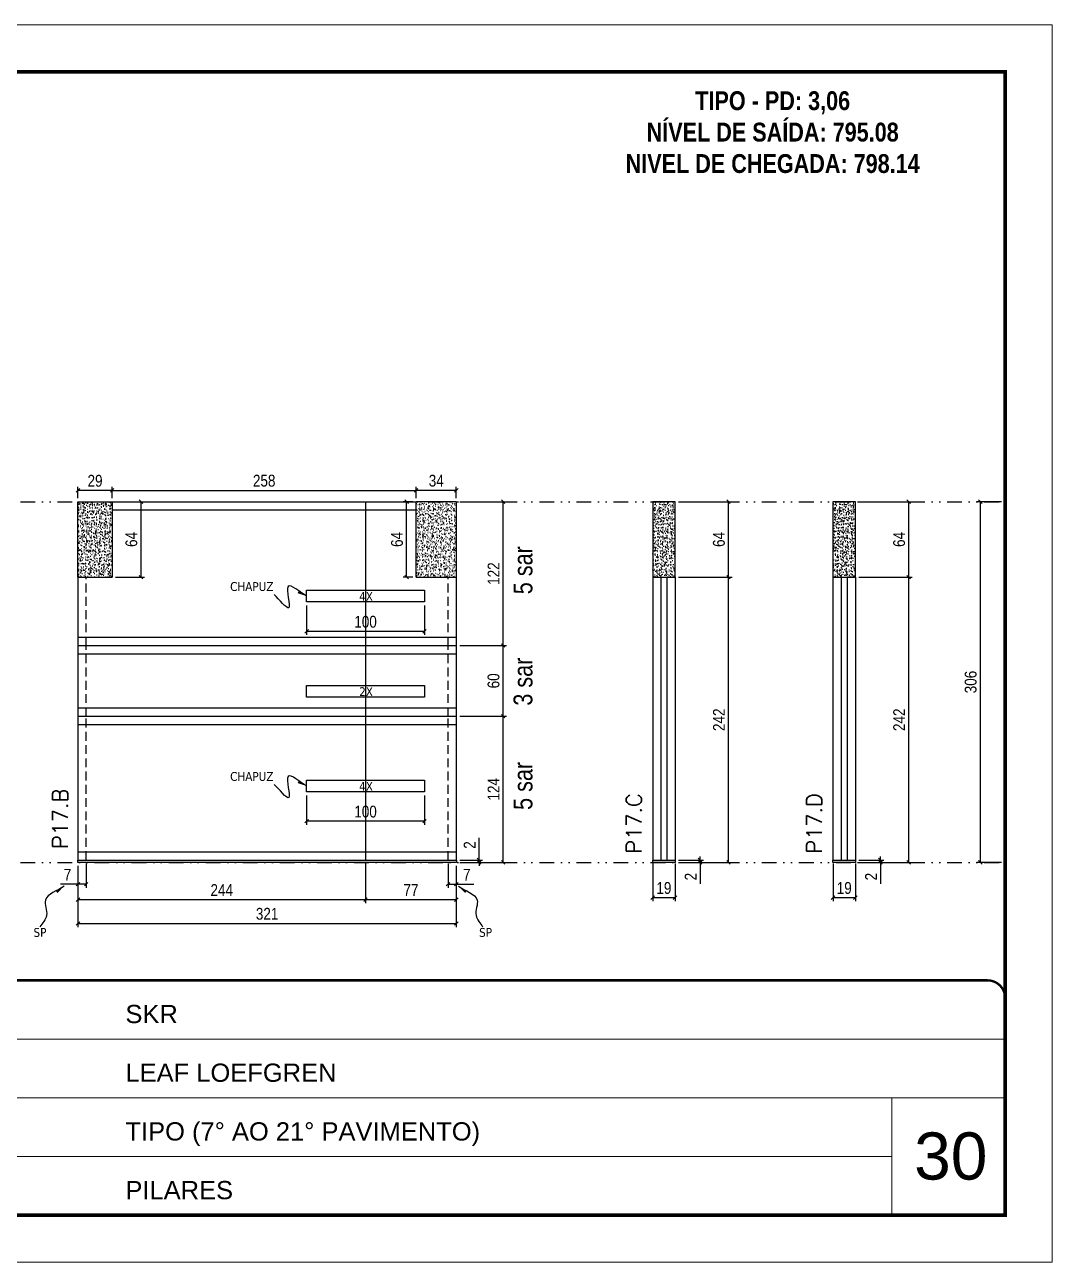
# Model space of a CAD drawing. Extents: x 14400 to 27878, y -21631 to 6985.
# Drawn here: x 16625 to 17497, y -2105 to -1055 of the extents above; entities that cross this region are included whole.
import ezdxf

# ---------------------------------------------------------------- set-up
doc = ezdxf.new("R2010")
doc.units = 0
for name, pattern in [('CONTINUO', [0]), ('DASHED', [0.75, 0.5, -0.25]), ('DIVIDE2', [0.625, 0.25, -0.125, 0, -0.125, 0, -0.125]), ('HIDDEN', [0.375, 0.25, -0.125])]:
    doc.linetypes.add(name, pattern=pattern)
for name, color, linetype, lineweight in [('CARIMBO', 255, 'Continuous', 9), ('Folhas', 255, 'Continuous', 9), ('SARRAFO DE PRESSAO', 251, 'DASHED', 9), ('Texto Seção', 7, 'Continuous', 15)]:
    doc.layers.add(name, color=color, linetype=linetype, lineweight=lineweight)
for name, color, linetype in [('COTA', 241, 'Continuous'), ('NOMENCLATURA', 7, 'Continuous'), ('Nível', 160, 'Continuous'), ('Painéis', 200, 'Continuous'), ('SARR_2.2x10', 60, 'Continuous'), ('SARR_2.2x7', 40, 'Continuous'), ('Sarrafo de Pressão', 42, 'HIDDEN'), ('texto', 7, 'Continuous')]:
    doc.layers.add(name, color=color, linetype=linetype)
doc.styles.add('ARIAL', font='arial.ttf')
doc.styles.add('ARIAL_NARROW', font='ARIALN.TTF', dxfattribs={"height": 0.2})
doc.styles.add('COTA TECNICA', font='techl___.ttf', dxfattribs={"height": 10})
doc.styles.add('COTA TECNICA-50', font='techl___.ttf', dxfattribs={"height": 10})
doc.styles.add('REGUA-120', font='ROMANS.shx', dxfattribs={"height": 15})
doc.styles.add('ROMANC', font='techb___.ttf', dxfattribs={"height": 2.5})
doc.styles.get("Standard").update_dxf_attribs({"font": 'arial.ttf'})
doc.dimstyles.new('COTA PAINEL-50', dxfattribs={"dimtxt": 10, "dimasz": 3, "dimexe": 3, "dimexo": 3, "dimgap": 3, "dimtad": 1, "dimdec": 1, "dimzin": 12, "dimdsep": 46, "dimtxsty": 'COTA TECNICA-50', "dimblk1": 'OBLIQUE', "dimblk2": 'OBLIQUE', "dimsah": 1, "dimcen": 0.9, "dimclrd": 4, "dimclre": 4, "dimclrt": 240, "dimadec": 1, "dimazin": 3, "dimtfac": 1, "dimtdec": 1, "dimtmove": 0, "dimatfit": 3, "dimfxl": 1, "dimtolj": 1, "dimtzin": 12, "dimarcsym": 0})
doc.dimstyles.new('PAINEL', dxfattribs={"dimtxt": 10, "dimasz": 3, "dimexe": 3, "dimexo": 3, "dimgap": 3, "dimtad": 1, "dimdec": 1, "dimzin": 12, "dimdsep": 46, "dimtxsty": 'COTA TECNICA', "dimblk1": 'OBLIQUE', "dimblk2": 'OBLIQUE', "dimsah": 1, "dimcen": 0.9, "dimclrd": 4, "dimclre": 4, "dimclrt": 240, "dimadec": 1, "dimazin": 3, "dimtfac": 1, "dimtdec": 1, "dimtmove": 0, "dimatfit": 3, "dimfxl": 1, "dimtolj": 1, "dimtzin": 12, "dimarcsym": 0})
doc.dimstyles.get("Standard").update_dxf_attribs({"dimtxt": 0.18, "dimasz": 0.18, "dimexe": 0.18, "dimexo": 0.0625, "dimgap": 0.09, "dimtad": 0, "dimtih": 1, "dimtoh": 1, "dimdec": 4, "dimzin": 0, "dimdsep": 46, "dimtxsty": 'Standard', "dimcen": 0.09, "dimadec": 0, "dimazin": 0, "dimtfac": 1, "dimtdec": 4, "dimtofl": 0, "dimtmove": 0, "dimatfit": 3, "dimfxl": 1, "dimtolj": 1, "dimtzin": 0, "dimarcsym": 0})

# ---------------------------------------------------------------- blocks, each defined once
blk = doc.blocks.new('9999999999')
at = {"color": 30, "linetype": 'CONTINUO'}
for p, q in [((98564.6, 34379.6), (99584, 34379.6)), ((98564.6, 34329.8), (99488, 34329.8)), ((99584, 34329.8), (99488, 34329.8)), ((99488, 34329.8), (99488, 34230.2)), ((98564.6, 34280), (99488, 34280))]:
    blk.add_line(p, q, dxfattribs=at)
at = {"color": 30, "linetype": 'CONTINUO', "const_width": 2}
blk.add_lwpolyline([(99584, 34230.2), (99584, 34414.4, 0.414214), (99569, 34429.4), (98229, 34429.4, 0.414214), (98214, 34414.4), (98214, 34245.2, 0.414214), (98229, 34230.2), (99584, 34230.2)], format="xyb", dxfattribs=at)
at = {"layer": 'Folhas'}
blk.add_lwpolyline([(98139, 34190.2), (99624, 34190.2), (99624, 35240.2), (98139, 35240.2)], close=True, dxfattribs=at)
at = {"layer": 'Folhas', "color": 30, "const_width": 3}
blk.add_lwpolyline([(98214, 34230.2), (99584, 34230.2), (99584, 35200.2), (98214, 35200.2)], close=True, dxfattribs=at)
at = {"color": 7, "linetype": 'Continuous', "ltscale": 5, "style": 'ARIAL'}
for s, height, p in [('SKR', 15.48, (98837.7, 34393.1)), ('LEAF LOEFGREN', 15.483, (98837.7, 34343.3)), ('TIPO (7° AO 21° PAVIMENTO)', 15.483, (98837.7, 34293.5)), ('PILARES', 15.48, (98837.7, 34243.7))]:
    blk.add_text(s, height=height, dxfattribs=at).set_placement(p)
blk = doc.blocks.new('_Oblique')
at = {"color": 0, "linetype": 'ByBlock', "lineweight": -2}
blk.add_line((-0.5, -0.5), (0.5, 0.5), dxfattribs=at)
blk = doc.blocks.new('*D1847')
at = {"layer": 'COTA', "color": 4, "lineweight": -2, "transparency": 16777216}
for p, q in [((16670.4, -1769), (16670.4, -1787.5)), ((16677.4, -1767), (16677.4, -1787.5)), ((16670.4, -1784.5), (16655.7, -1784.5)), ((16677.4, -1784.5), (16670.4, -1784.5))]:
    blk.add_line(p, q, dxfattribs=at)
at = {"layer": 'Defpoints', "color": 0, "transparency": 16777216}
for p in [(16670.4, -1766), (16677.4, -1764), (16670.4, -1784.5)]:
    blk.add_point(p, dxfattribs=at)
at = {"layer": 'COTA', "color": 4, "lineweight": -2, "transparency": 16777216, "xscale": 3, "yscale": 3, "zscale": 3, "rotation": 180}
blk.add_blockref('_Oblique', (16670.4, -1784.5), dxfattribs=at)
at = {"layer": 'COTA', "color": 4, "lineweight": -2, "transparency": 16777216, "xscale": 3, "yscale": 3, "zscale": 3}
blk.add_blockref('_Oblique', (16677.4, -1784.5), dxfattribs=at)
at = {"layer": 'COTA', "color": 240, "transparency": 16777216, "insert": (16661.6, -1776.5), "char_height": 10, "attachment_point": 5, "style": 'COTA TECNICA-50'}
blk.add_mtext('\\A1;7', dxfattribs=at)
blk = doc.blocks.new('*D1848')
at = {"layer": 'COTA', "color": 4, "lineweight": -2, "transparency": 16777216}
for p, q in [((16984.4, -1767), (16984.4, -1787.5)), ((16991.4, -1769), (16991.4, -1787.5)), ((16984.4, -1784.5), (16991.4, -1784.5)), ((16991.4, -1784.5), (17006.2, -1784.5))]:
    blk.add_line(p, q, dxfattribs=at)
at = {"layer": 'Defpoints', "color": 0, "transparency": 16777216}
for p in [(16984.4, -1764), (16991.4, -1766), (16991.4, -1784.5)]:
    blk.add_point(p, dxfattribs=at)
at = {"layer": 'COTA', "color": 4, "lineweight": -2, "transparency": 16777216, "xscale": 3, "yscale": 3, "zscale": 3, "rotation": 180}
blk.add_blockref('_Oblique', (16984.4, -1784.5), dxfattribs=at)
at = {"layer": 'COTA', "color": 4, "lineweight": -2, "transparency": 16777216, "xscale": 3, "yscale": 3, "zscale": 3}
blk.add_blockref('_Oblique', (16991.4, -1784.5), dxfattribs=at)
at = {"layer": 'COTA', "color": 240, "transparency": 16777216, "insert": (17000.3, -1776.5), "char_height": 10, "attachment_point": 5, "style": 'COTA TECNICA-50'}
blk.add_mtext('\\A1;7', dxfattribs=at)
blk = doc.blocks.new('*D1849')
at = {"layer": 'COTA', "color": 4, "lineweight": -2, "transparency": 16777216}
for p, q in [((17010.7, -1764), (17010.7, -1745.2)), ((16994.4, -1764), (17013.7, -1764)), ((16994.4, -1766), (17013.7, -1766)), ((17010.7, -1766), (17010.7, -1764)), ((17010.7, -1766), (17010.7, -1769))]:
    blk.add_line(p, q, dxfattribs=at)
at = {"layer": 'Defpoints', "color": 0, "transparency": 16777216}
for p in [(16991.4, -1764), (16991.4, -1766), (17010.7, -1766)]:
    blk.add_point(p, dxfattribs=at)
at = {"layer": 'COTA', "color": 4, "lineweight": -2, "transparency": 16777216, "xscale": 3, "yscale": 3, "zscale": 3}
for p, rotation in [((17010.7, -1764), 270), ((17010.7, -1766), 90)]:
    blk.add_blockref('_Oblique', p, dxfattribs=dict(at, rotation=rotation))
at = {"layer": 'COTA', "color": 240, "transparency": 16777216, "insert": (17002.7, -1751.3), "char_height": 10, "attachment_point": 5, "rotation": 90, "style": 'COTA TECNICA-50'}
blk.add_mtext('\\A1;2', dxfattribs=at)
blk = doc.blocks.new('*D1850')
at = {"layer": 'COTA', "color": 4, "lineweight": -2, "transparency": 16777216}
for p, q in [((16670.4, -1769), (16670.4, -1800.6)), ((16914.4, -1767), (16914.4, -1800.6)), ((16670.4, -1797.6), (16914.4, -1797.6))]:
    blk.add_line(p, q, dxfattribs=at)
at = {"layer": 'Defpoints', "color": 0, "transparency": 16777216}
for p in [(16670.4, -1766), (16914.4, -1764), (16914.4, -1797.6)]:
    blk.add_point(p, dxfattribs=at)
at = {"layer": 'COTA', "color": 4, "lineweight": -2, "transparency": 16777216, "xscale": 3, "yscale": 3, "zscale": 3, "rotation": 180}
blk.add_blockref('_Oblique', (16670.4, -1797.6), dxfattribs=at)
at = {"layer": 'COTA', "color": 4, "lineweight": -2, "transparency": 16777216, "xscale": 3, "yscale": 3, "zscale": 3}
blk.add_blockref('_Oblique', (16914.4, -1797.6), dxfattribs=at)
at = {"layer": 'COTA', "color": 240, "transparency": 16777216, "insert": (16792.4, -1789.5), "char_height": 10, "attachment_point": 5, "style": 'COTA TECNICA-50'}
blk.add_mtext('\\A1;244', dxfattribs=at)
blk = doc.blocks.new('*D1851')
at = {"layer": 'COTA', "color": 4, "lineweight": -2, "transparency": 16777216}
for p, q in [((16914.4, -1767), (16914.4, -1800.6)), ((16991.4, -1769), (16991.4, -1800.6)), ((16914.4, -1797.6), (16991.4, -1797.6))]:
    blk.add_line(p, q, dxfattribs=at)
at = {"layer": 'Defpoints', "color": 0, "transparency": 16777216}
for p in [(16914.4, -1764), (16991.4, -1766), (16991.4, -1797.6)]:
    blk.add_point(p, dxfattribs=at)
at = {"layer": 'COTA', "color": 4, "lineweight": -2, "transparency": 16777216, "xscale": 3, "yscale": 3, "zscale": 3, "rotation": 180}
blk.add_blockref('_Oblique', (16914.4, -1797.6), dxfattribs=at)
at = {"layer": 'COTA', "color": 4, "lineweight": -2, "transparency": 16777216, "xscale": 3, "yscale": 3, "zscale": 3}
blk.add_blockref('_Oblique', (16991.4, -1797.6), dxfattribs=at)
at = {"layer": 'COTA', "color": 240, "transparency": 16777216, "insert": (16952.9, -1789.5), "char_height": 10, "attachment_point": 5, "style": 'COTA TECNICA-50'}
blk.add_mtext('\\A1;77', dxfattribs=at)
blk = doc.blocks.new('*D1852')
at = {"layer": 'COTA', "color": 4, "linetype": 'ByBlock', "lineweight": -2, "transparency": 16777216}
for p, q in [((16864.4, -1709.2), (16864.4, -1734.1)), ((16964.4, -1709.2), (16964.4, -1734.1)), ((16964.4, -1731.1), (16864.4, -1731.1))]:
    blk.add_line(p, q, dxfattribs=at)
at = {"layer": 'Defpoints', "color": 0, "linetype": 'ByBlock', "transparency": 16777216}
for p in [(16864.4, -1706.2), (16964.4, -1706.2), (16864.4, -1731.1)]:
    blk.add_point(p, dxfattribs=at)
at = {"layer": 'COTA', "color": 4, "linetype": 'ByBlock', "lineweight": -2, "transparency": 16777216, "xscale": 3, "yscale": 3, "zscale": 3, "rotation": 180}
blk.add_blockref('_Oblique', (16864.4, -1731.1), dxfattribs=at)
at = {"layer": 'COTA', "color": 4, "linetype": 'ByBlock', "lineweight": -2, "transparency": 16777216, "xscale": 3, "yscale": 3, "zscale": 3}
blk.add_blockref('_Oblique', (16964.4, -1731.1), dxfattribs=at)
at = {"layer": 'COTA', "color": 240, "linetype": 'ByBlock', "transparency": 16777216, "insert": (16914.4, -1723), "char_height": 10, "attachment_point": 5, "style": 'COTA TECNICA'}
blk.add_mtext('\\A1;100', dxfattribs=at)
blk = doc.blocks.new('*D1853')
at = {"layer": 'COTA', "color": 4, "lineweight": -2, "transparency": 16777216}
for p, q in [((16994.4, -1642), (17034.1, -1642)), ((17031.1, -1766), (17031.1, -1642)), ((16994.4, -1766), (17034.1, -1766))]:
    blk.add_line(p, q, dxfattribs=at)
at = {"layer": 'Defpoints', "color": 0, "transparency": 16777216}
for p in [(16991.4, -1642), (17031.1, -1642), (16991.4, -1766)]:
    blk.add_point(p, dxfattribs=at)
at = {"layer": 'COTA', "color": 4, "lineweight": -2, "transparency": 16777216, "xscale": 3, "yscale": 3, "zscale": 3}
for p, rotation in [((17031.1, -1642), 90), ((17031.1, -1766), 270)]:
    blk.add_blockref('_Oblique', p, dxfattribs=dict(at, rotation=rotation))
at = {"layer": 'COTA', "color": 240, "transparency": 16777216, "insert": (17023, -1704), "char_height": 10, "attachment_point": 5, "rotation": 90, "style": 'COTA TECNICA'}
blk.add_mtext('\\A1;124', dxfattribs=at)
blk = doc.blocks.new('*D1812')
at = {"layer": 'COTA', "color": 4, "lineweight": -2, "transparency": 16777216}
for p, q in [((16670.4, -1769), (16670.4, -1820.9)), ((16991.4, -1769), (16991.4, -1820.9)), ((16670.4, -1817.9), (16991.4, -1817.9))]:
    blk.add_line(p, q, dxfattribs=at)
at = {"layer": 'Defpoints', "color": 0, "transparency": 16777216}
for p in [(16670.4, -1766), (16991.4, -1766), (16991.4, -1817.9)]:
    blk.add_point(p, dxfattribs=at)
at = {"layer": 'COTA', "color": 4, "lineweight": -2, "transparency": 16777216, "xscale": 3, "yscale": 3, "zscale": 3, "rotation": 180}
blk.add_blockref('_Oblique', (16670.4, -1817.9), dxfattribs=at)
at = {"layer": 'COTA', "color": 4, "lineweight": -2, "transparency": 16777216, "xscale": 3, "yscale": 3, "zscale": 3}
blk.add_blockref('_Oblique', (16991.4, -1817.9), dxfattribs=at)
at = {"layer": 'COTA', "color": 240, "transparency": 16777216, "insert": (16830.9, -1809.7), "char_height": 10, "attachment_point": 5, "style": 'COTA TECNICA'}
blk.add_mtext('\\A1;321', dxfattribs=at)
blk = doc.blocks.new('*D1854')
at = {"layer": 'COTA', "color": 4, "lineweight": -2, "transparency": 16777216}
for p, q in [((16670.4, -1457), (16670.4, -1447.4)), ((16699.4, -1457), (16699.4, -1447.4)), ((16699.4, -1450.4), (16670.4, -1450.4))]:
    blk.add_line(p, q, dxfattribs=at)
at = {"layer": 'Defpoints', "color": 0, "transparency": 16777216}
for p in [(16670.4, -1450.4), (16670.4, -1460), (16699.4, -1460)]:
    blk.add_point(p, dxfattribs=at)
at = {"layer": 'COTA', "color": 4, "lineweight": -2, "transparency": 16777216, "xscale": 3, "yscale": 3, "zscale": 3, "rotation": 180}
blk.add_blockref('_Oblique', (16670.4, -1450.4), dxfattribs=at)
at = {"layer": 'COTA', "color": 4, "lineweight": -2, "transparency": 16777216, "xscale": 3, "yscale": 3, "zscale": 3}
blk.add_blockref('_Oblique', (16699.4, -1450.4), dxfattribs=at)
at = {"layer": 'COTA', "color": 240, "transparency": 16777216, "insert": (16684.9, -1442.3), "char_height": 10, "attachment_point": 5, "style": 'COTA TECNICA'}
blk.add_mtext('\\A1;29', dxfattribs=at)
blk = doc.blocks.new('*D1855')
at = {"layer": 'COTA', "color": 4, "lineweight": -2, "transparency": 16777216}
for p, q in [((16699.4, -1457), (16699.4, -1447.4)), ((16957.4, -1457), (16957.4, -1447.4)), ((16699.4, -1450.4), (16957.4, -1450.4))]:
    blk.add_line(p, q, dxfattribs=at)
at = {"layer": 'Defpoints', "color": 0, "transparency": 16777216}
for p in [(16957.4, -1450.4), (16699.4, -1460), (16957.4, -1460)]:
    blk.add_point(p, dxfattribs=at)
at = {"layer": 'COTA', "color": 4, "lineweight": -2, "transparency": 16777216, "xscale": 3, "yscale": 3, "zscale": 3, "rotation": 180}
blk.add_blockref('_Oblique', (16699.4, -1450.4), dxfattribs=at)
at = {"layer": 'COTA', "color": 4, "lineweight": -2, "transparency": 16777216, "xscale": 3, "yscale": 3, "zscale": 3}
blk.add_blockref('_Oblique', (16957.4, -1450.4), dxfattribs=at)
at = {"layer": 'COTA', "color": 240, "transparency": 16777216, "insert": (16828.4, -1442.2), "char_height": 10, "attachment_point": 5, "style": 'COTA TECNICA'}
blk.add_mtext('\\A1;258', dxfattribs=at)
blk = doc.blocks.new('*D1856')
at = {"layer": 'COTA', "color": 4, "lineweight": -2, "transparency": 16777216}
for p, q in [((16957.4, -1457), (16957.4, -1447.4)), ((16991.4, -1457), (16991.4, -1447.4)), ((16991.4, -1450.4), (16957.4, -1450.4))]:
    blk.add_line(p, q, dxfattribs=at)
at = {"layer": 'Defpoints', "color": 0, "transparency": 16777216}
for p in [(16957.4, -1450.4), (16957.4, -1460), (16991.4, -1460)]:
    blk.add_point(p, dxfattribs=at)
at = {"layer": 'COTA', "color": 4, "lineweight": -2, "transparency": 16777216, "xscale": 3, "yscale": 3, "zscale": 3, "rotation": 180}
blk.add_blockref('_Oblique', (16957.4, -1450.4), dxfattribs=at)
at = {"layer": 'COTA', "color": 4, "lineweight": -2, "transparency": 16777216, "xscale": 3, "yscale": 3, "zscale": 3}
blk.add_blockref('_Oblique', (16991.4, -1450.4), dxfattribs=at)
at = {"layer": 'COTA', "color": 240, "transparency": 16777216, "insert": (16974.4, -1442.2), "char_height": 10, "attachment_point": 5, "style": 'COTA TECNICA'}
blk.add_mtext('\\A1;34', dxfattribs=at)
blk = doc.blocks.new('*D1860')
at = {"layer": 'COTA', "color": 4, "lineweight": -2, "transparency": 16777216}
for p, q in [((16702.4, -1460), (16726.9, -1460)), ((16723.9, -1460), (16723.9, -1524)), ((16702.4, -1524), (16726.9, -1524))]:
    blk.add_line(p, q, dxfattribs=at)
at = {"layer": 'Defpoints', "color": 0, "transparency": 16777216}
for p in [(16699.4, -1460), (16699.4, -1524), (16723.9, -1524)]:
    blk.add_point(p, dxfattribs=at)
at = {"layer": 'COTA', "color": 4, "lineweight": -2, "transparency": 16777216, "xscale": 3, "yscale": 3, "zscale": 3}
for p, rotation in [((16723.9, -1460), 90), ((16723.9, -1524), 270)]:
    blk.add_blockref('_Oblique', p, dxfattribs=dict(at, rotation=rotation))
at = {"layer": 'COTA', "color": 240, "transparency": 16777216, "insert": (16715.8, -1492), "char_height": 10, "attachment_point": 5, "rotation": 90, "style": 'COTA TECNICA'}
blk.add_mtext('\\A1;64', dxfattribs=at)
blk = doc.blocks.new('*D1861')
at = {"layer": 'COTA', "color": 4, "lineweight": -2, "transparency": 16777216}
for p, q in [((16954.4, -1460), (16946.2, -1460)), ((16949.2, -1524), (16949.2, -1460)), ((16954.4, -1524), (16946.2, -1524))]:
    blk.add_line(p, q, dxfattribs=at)
at = {"layer": 'Defpoints', "color": 0, "transparency": 16777216}
for p in [(16949.2, -1460), (16957.4, -1460), (16957.4, -1524)]:
    blk.add_point(p, dxfattribs=at)
at = {"layer": 'COTA', "color": 4, "lineweight": -2, "transparency": 16777216, "xscale": 3, "yscale": 3, "zscale": 3}
for p, rotation in [((16949.2, -1460), 90), ((16949.2, -1524), 270)]:
    blk.add_blockref('_Oblique', p, dxfattribs=dict(at, rotation=rotation))
at = {"layer": 'COTA', "color": 240, "transparency": 16777216, "insert": (16941.1, -1492), "char_height": 10, "attachment_point": 5, "rotation": 90, "style": 'COTA TECNICA'}
blk.add_mtext('\\A1;64', dxfattribs=at)
blk = doc.blocks.new('*D1862')
at = {"layer": 'COTA', "color": 4, "lineweight": -2, "transparency": 16777216}
for p, q in [((17454, -1460), (17433, -1460)), ((17436, -1766), (17436, -1460)), ((17454, -1766), (17433, -1766))]:
    blk.add_line(p, q, dxfattribs=at)
at = {"layer": 'Defpoints', "color": 0, "transparency": 16777216}
for p in [(17436, -1460), (17457, -1460), (17457, -1766)]:
    blk.add_point(p, dxfattribs=at)
at = {"layer": 'COTA', "color": 4, "lineweight": -2, "transparency": 16777216, "xscale": 3, "yscale": 3, "zscale": 3}
for p, rotation in [((17436, -1460), 90), ((17436, -1766), 270)]:
    blk.add_blockref('_Oblique', p, dxfattribs=dict(at, rotation=rotation))
at = {"layer": 'COTA', "color": 240, "transparency": 16777216, "insert": (17427.8, -1613), "char_height": 10, "attachment_point": 5, "rotation": 90, "style": 'COTA TECNICA'}
blk.add_mtext('\\A1;306', dxfattribs=at)
blk = doc.blocks.new('*D1866')
at = {"layer": 'COTA', "color": 4, "lineweight": -2, "transparency": 16777216}
for p, q in [((16994.4, -1582), (17034.1, -1582)), ((17031.1, -1642), (17031.1, -1582)), ((16994.4, -1642), (17034.1, -1642))]:
    blk.add_line(p, q, dxfattribs=at)
at = {"layer": 'Defpoints', "color": 0, "transparency": 16777216}
for p in [(16991.4, -1582), (17031.1, -1582), (16991.4, -1642)]:
    blk.add_point(p, dxfattribs=at)
at = {"layer": 'COTA', "color": 4, "lineweight": -2, "transparency": 16777216, "xscale": 3, "yscale": 3, "zscale": 3}
for p, rotation in [((17031.1, -1582), 90), ((17031.1, -1642), 270)]:
    blk.add_blockref('_Oblique', p, dxfattribs=dict(at, rotation=rotation))
at = {"layer": 'COTA', "color": 240, "transparency": 16777216, "insert": (17023, -1612), "char_height": 10, "attachment_point": 5, "rotation": 90, "style": 'COTA TECNICA'}
blk.add_mtext('\\A1;60', dxfattribs=at)
blk = doc.blocks.new('*D1867')
at = {"layer": 'COTA', "color": 4, "lineweight": -2, "transparency": 16777216}
for p, q in [((16994.4, -1460), (17034.1, -1460)), ((17031.1, -1582), (17031.1, -1460)), ((16994.4, -1582), (17034.1, -1582))]:
    blk.add_line(p, q, dxfattribs=at)
at = {"layer": 'Defpoints', "color": 0, "transparency": 16777216}
for p in [(16991.4, -1460), (17031.1, -1460), (16991.4, -1582)]:
    blk.add_point(p, dxfattribs=at)
at = {"layer": 'COTA', "color": 4, "lineweight": -2, "transparency": 16777216, "xscale": 3, "yscale": 3, "zscale": 3}
for p, rotation in [((17031.1, -1460), 90), ((17031.1, -1582), 270)]:
    blk.add_blockref('_Oblique', p, dxfattribs=dict(at, rotation=rotation))
at = {"layer": 'COTA', "color": 240, "transparency": 16777216, "insert": (17023, -1521), "char_height": 10, "attachment_point": 5, "rotation": 90, "style": 'COTA TECNICA'}
blk.add_mtext('\\A1;122', dxfattribs=at)
blk = doc.blocks.new('*D1868')
at = {"layer": 'COTA', "color": 4, "linetype": 'ByBlock', "lineweight": -2, "transparency": 16777216}
for p, q in [((16864.4, -1548.1), (16864.4, -1573)), ((16964.4, -1548.1), (16964.4, -1573)), ((16964.4, -1570), (16864.4, -1570))]:
    blk.add_line(p, q, dxfattribs=at)
at = {"layer": 'Defpoints', "color": 0, "linetype": 'ByBlock', "transparency": 16777216}
for p in [(16864.4, -1545.1), (16964.4, -1545.1), (16864.4, -1570)]:
    blk.add_point(p, dxfattribs=at)
at = {"layer": 'COTA', "color": 4, "linetype": 'ByBlock', "lineweight": -2, "transparency": 16777216, "xscale": 3, "yscale": 3, "zscale": 3, "rotation": 180}
blk.add_blockref('_Oblique', (16864.4, -1570), dxfattribs=at)
at = {"layer": 'COTA', "color": 4, "linetype": 'ByBlock', "lineweight": -2, "transparency": 16777216, "xscale": 3, "yscale": 3, "zscale": 3}
blk.add_blockref('_Oblique', (16964.4, -1570), dxfattribs=at)
at = {"layer": 'COTA', "color": 240, "linetype": 'ByBlock', "transparency": 16777216, "insert": (16914.4, -1561.9), "char_height": 10, "attachment_point": 5, "style": 'COTA TECNICA'}
blk.add_mtext('\\A1;100', dxfattribs=at)
blk = doc.blocks.new('*D1869')
at = {"layer": 'COTA', "color": 4, "lineweight": -2, "transparency": 16777216}
for p, q in [((17158, -1767), (17158, -1798.9)), ((17177, -1767), (17177, -1798.9)), ((17158, -1795.9), (17177, -1795.9))]:
    blk.add_line(p, q, dxfattribs=at)
at = {"layer": 'Defpoints', "color": 0, "transparency": 16777216}
for p in [(17158, -1764), (17177, -1764), (17177, -1795.9)]:
    blk.add_point(p, dxfattribs=at)
at = {"layer": 'COTA', "color": 4, "lineweight": -2, "transparency": 16777216, "xscale": 3, "yscale": 3, "zscale": 3, "rotation": 180}
blk.add_blockref('_Oblique', (17158, -1795.9), dxfattribs=at)
at = {"layer": 'COTA', "color": 4, "lineweight": -2, "transparency": 16777216, "xscale": 3, "yscale": 3, "zscale": 3}
blk.add_blockref('_Oblique', (17177, -1795.9), dxfattribs=at)
at = {"layer": 'COTA', "color": 240, "transparency": 16777216, "insert": (17167.5, -1787.8), "char_height": 10, "attachment_point": 5, "style": 'COTA TECNICA'}
blk.add_mtext('\\A1;19', dxfattribs=at)
blk = doc.blocks.new('*D1870')
at = {"layer": 'COTA', "color": 4, "lineweight": -2, "transparency": 16777216}
for p, q in [((17198.2, -1764), (17198.2, -1761)), ((17180, -1764), (17201.2, -1764)), ((17180, -1766), (17201.2, -1766)), ((17198.2, -1764), (17198.2, -1766)), ((17198.2, -1766), (17198.2, -1784.1))]:
    blk.add_line(p, q, dxfattribs=at)
at = {"layer": 'Defpoints', "color": 0, "transparency": 16777216}
for p in [(17177, -1764), (17177, -1766), (17198.2, -1764)]:
    blk.add_point(p, dxfattribs=at)
at = {"layer": 'COTA', "color": 4, "lineweight": -2, "transparency": 16777216, "xscale": 3, "yscale": 3, "zscale": 3}
for p, rotation in [((17198.2, -1764), 270), ((17198.2, -1766), 90)]:
    blk.add_blockref('_Oblique', p, dxfattribs=dict(at, rotation=rotation))
at = {"layer": 'COTA', "color": 240, "transparency": 16777216, "insert": (17190.2, -1778.1), "char_height": 10, "attachment_point": 5, "rotation": 90, "style": 'COTA TECNICA-50'}
blk.add_mtext('\\A1;2', dxfattribs=at)
blk = doc.blocks.new('*D1871')
at = {"layer": 'COTA', "color": 4, "lineweight": -2, "transparency": 16777216}
for p, q in [((17180, -1524), (17225.3, -1524)), ((17222.3, -1766), (17222.3, -1524)), ((17180, -1766), (17225.3, -1766))]:
    blk.add_line(p, q, dxfattribs=at)
at = {"layer": 'Defpoints', "color": 0, "transparency": 16777216}
for p in [(17177, -1524), (17222.3, -1524), (17177, -1766)]:
    blk.add_point(p, dxfattribs=at)
at = {"layer": 'COTA', "color": 4, "lineweight": -2, "transparency": 16777216, "xscale": 3, "yscale": 3, "zscale": 3}
for p, rotation in [((17222.3, -1524), 90), ((17222.3, -1766), 270)]:
    blk.add_blockref('_Oblique', p, dxfattribs=dict(at, rotation=rotation))
at = {"layer": 'COTA', "color": 240, "transparency": 16777216, "insert": (17214.2, -1645), "char_height": 10, "attachment_point": 5, "rotation": 90, "style": 'COTA TECNICA-50'}
blk.add_mtext('\\A1;242', dxfattribs=at)
blk = doc.blocks.new('*D1872')
at = {"layer": 'COTA', "color": 4, "lineweight": -2, "transparency": 16777216}
for p, q in [((17180, -1460), (17225.3, -1460)), ((17222.3, -1524), (17222.3, -1460)), ((17180, -1524), (17225.3, -1524))]:
    blk.add_line(p, q, dxfattribs=at)
at = {"layer": 'Defpoints', "color": 0, "transparency": 16777216}
for p in [(17177, -1460), (17222.3, -1460), (17177, -1524)]:
    blk.add_point(p, dxfattribs=at)
at = {"layer": 'COTA', "color": 4, "lineweight": -2, "transparency": 16777216, "xscale": 3, "yscale": 3, "zscale": 3}
for p, rotation in [((17222.3, -1460), 90), ((17222.3, -1524), 270)]:
    blk.add_blockref('_Oblique', p, dxfattribs=dict(at, rotation=rotation))
at = {"layer": 'COTA', "color": 240, "transparency": 16777216, "insert": (17214.2, -1492), "char_height": 10, "attachment_point": 5, "rotation": 90, "style": 'COTA TECNICA'}
blk.add_mtext('\\A1;64', dxfattribs=at)
blk = doc.blocks.new('*D1873')
at = {"layer": 'COTA', "color": 4, "lineweight": -2, "transparency": 16777216}
for p, q in [((17311, -1767), (17311, -1798.9)), ((17330, -1767), (17330, -1798.9)), ((17311, -1795.9), (17330, -1795.9))]:
    blk.add_line(p, q, dxfattribs=at)
at = {"layer": 'Defpoints', "color": 0, "transparency": 16777216}
for p in [(17311, -1764), (17330, -1764), (17330, -1795.9)]:
    blk.add_point(p, dxfattribs=at)
at = {"layer": 'COTA', "color": 4, "lineweight": -2, "transparency": 16777216, "xscale": 3, "yscale": 3, "zscale": 3, "rotation": 180}
blk.add_blockref('_Oblique', (17311, -1795.9), dxfattribs=at)
at = {"layer": 'COTA', "color": 4, "lineweight": -2, "transparency": 16777216, "xscale": 3, "yscale": 3, "zscale": 3}
blk.add_blockref('_Oblique', (17330, -1795.9), dxfattribs=at)
at = {"layer": 'COTA', "color": 240, "transparency": 16777216, "insert": (17320.5, -1787.8), "char_height": 10, "attachment_point": 5, "style": 'COTA TECNICA'}
blk.add_mtext('\\A1;19', dxfattribs=at)
blk = doc.blocks.new('*D1874')
at = {"layer": 'COTA', "color": 4, "lineweight": -2, "transparency": 16777216}
for p, q in [((17351.2, -1764), (17351.2, -1761)), ((17333, -1764), (17354.2, -1764)), ((17333, -1766), (17354.2, -1766)), ((17351.2, -1764), (17351.2, -1766)), ((17351.2, -1766), (17351.2, -1784.1))]:
    blk.add_line(p, q, dxfattribs=at)
at = {"layer": 'Defpoints', "color": 0, "transparency": 16777216}
for p in [(17330, -1764), (17330, -1766), (17351.2, -1764)]:
    blk.add_point(p, dxfattribs=at)
at = {"layer": 'COTA', "color": 4, "lineweight": -2, "transparency": 16777216, "xscale": 3, "yscale": 3, "zscale": 3}
for p, rotation in [((17351.2, -1764), 270), ((17351.2, -1766), 90)]:
    blk.add_blockref('_Oblique', p, dxfattribs=dict(at, rotation=rotation))
at = {"layer": 'COTA', "color": 240, "transparency": 16777216, "insert": (17343.2, -1778.1), "char_height": 10, "attachment_point": 5, "rotation": 90, "style": 'COTA TECNICA-50'}
blk.add_mtext('\\A1;2', dxfattribs=at)
blk = doc.blocks.new('*D1875')
at = {"layer": 'COTA', "color": 4, "lineweight": -2, "transparency": 16777216}
for p, q in [((17333, -1524), (17378.2, -1524)), ((17375.2, -1766), (17375.2, -1524)), ((17333, -1766), (17378.2, -1766))]:
    blk.add_line(p, q, dxfattribs=at)
at = {"layer": 'Defpoints', "color": 0, "transparency": 16777216}
for p in [(17330, -1524), (17375.2, -1524), (17330, -1766)]:
    blk.add_point(p, dxfattribs=at)
at = {"layer": 'COTA', "color": 4, "lineweight": -2, "transparency": 16777216, "xscale": 3, "yscale": 3, "zscale": 3}
for p, rotation in [((17375.2, -1524), 90), ((17375.2, -1766), 270)]:
    blk.add_blockref('_Oblique', p, dxfattribs=dict(at, rotation=rotation))
at = {"layer": 'COTA', "color": 240, "transparency": 16777216, "insert": (17367.1, -1645), "char_height": 10, "attachment_point": 5, "rotation": 90, "style": 'COTA TECNICA-50'}
blk.add_mtext('\\A1;242', dxfattribs=at)
blk = doc.blocks.new('*D1876')
at = {"layer": 'COTA', "color": 4, "lineweight": -2, "transparency": 16777216}
for p, q in [((17333, -1460), (17378.2, -1460)), ((17375.2, -1524), (17375.2, -1460)), ((17333, -1524), (17378.2, -1524))]:
    blk.add_line(p, q, dxfattribs=at)
at = {"layer": 'Defpoints', "color": 0, "transparency": 16777216}
for p in [(17330, -1460), (17375.2, -1460), (17330, -1524)]:
    blk.add_point(p, dxfattribs=at)
at = {"layer": 'COTA', "color": 4, "lineweight": -2, "transparency": 16777216, "xscale": 3, "yscale": 3, "zscale": 3}
for p, rotation in [((17375.2, -1460), 90), ((17375.2, -1524), 270)]:
    blk.add_blockref('_Oblique', p, dxfattribs=dict(at, rotation=rotation))
at = {"layer": 'COTA', "color": 240, "transparency": 16777216, "insert": (17367.1, -1492), "char_height": 10, "attachment_point": 5, "rotation": 90, "style": 'COTA TECNICA'}
blk.add_mtext('\\A1;64', dxfattribs=at)

msp = doc.modelspace()

# ---------------------------------------------------------------- hatches: boundary and pattern name
at = {"layer": 'COTA'}
h = msp.add_hatch(dxfattribs=at)
h.set_pattern_fill('AR-CONC', color=256, scale=0.03)
h.set_pattern_definition([(50, (0, -2422.15), (5.4655401, -0.4781726), [0.5715, -6.2865]), (355, (0, -2422.15), (-1.0573026, 5.7317054), [0.4572, -5.0292175]), (100.451445, (0.4555, -2422.19), (4.4082374, 5.2535326), [0.4857003, -5.3427073]), (46.1842, (0, -2420.626), (8.1323712, -1.2612698), [0.85725, -9.42975]), (96.63556, (0.678, -2420.731), (7.122124, 7.4227837), [0.7285507, -8.0140682]), (351.18415, (0, -2420.626), (7.122124, 7.4227837), [0.685799, -7.543792]), (21, (0.762, -2421.007), (4.5484317, -3.067956), [0.5715, -6.2865]), (326, (0.762, -2421.007), (1.8540609, 5.525639), [0.4572, -5.0292]), (71.451445, (1.141, -2421.263), (6.4024926, 2.457683), [0.4857003, -5.3426981]), (37.5, (0, -2422.1502), (0.0926581, 2.53665117), [0, -4.96824, 0, -5.1054, 0, -5.04825]), (7.5, (0, -2422.1502), (2.00458988, 3.00541724), [0, -2.91084, 0, -4.85394, 0, -1.92405]), (327.5, (-1.6993, -2422.1502), (4.06771786, -0.17186232), [0, -1.905, 0, -5.9436, 0, -7.8867]), (317.5, (-2.4613, -2422.1502), (4.44387544, 0.7627947), [0, -2.4765, 0, -3.94716, 0, -5.6007])])
h.paths.add_polyline_path([(16699.441, -1460.015), (16670.441, -1460.015), (16670.441, -1524.015), (16699.441, -1524.015)])
h = msp.add_hatch(dxfattribs=at)
h.set_pattern_fill('AR-CONC', color=256, scale=0.03)
h.set_pattern_definition([(50, (-10, -2422.15), (5.4655401, -0.4781726), [0.5715, -6.2865]), (355, (-10, -2422.15), (-1.0573026, 5.7317054), [0.4572, -5.0292175]), (100.451445, (-9.5445, -2422.19), (4.4082374, 5.2535326), [0.4857003, -5.3427073]), (46.1842, (-10, -2420.626), (8.1323712, -1.2612698), [0.85725, -9.42975]), (96.63556, (-9.322, -2420.731), (7.122124, 7.4227837), [0.7285507, -8.0140682]), (351.18415, (-10, -2420.626), (7.122124, 7.4227837), [0.685799, -7.543792]), (21, (-9.238, -2421.007), (4.5484317, -3.067956), [0.5715, -6.2865]), (326, (-9.238, -2421.007), (1.8540609, 5.525639), [0.4572, -5.0292]), (71.451445, (-8.859, -2421.263), (6.4024926, 2.457683), [0.4857003, -5.3426981]), (37.5, (-10, -2422.1502), (0.0926581, 2.53665117), [0, -4.96824, 0, -5.1054, 0, -5.04825]), (7.5, (-10, -2422.1502), (2.00458988, 3.00541724), [0, -2.91084, 0, -4.85394, 0, -1.92405]), (327.5, (-11.6993, -2422.1502), (4.06771786, -0.17186232), [0, -1.905, 0, -5.9436, 0, -7.8867]), (317.5, (-12.4613, -2422.1502), (4.44387544, 0.7627947), [0, -2.4765, 0, -3.94716, 0, -5.6007])])
h.paths.add_polyline_path([(16957.441, -1524.015), (16991.441, -1524.015), (16991.441, -1460.015), (16957.441, -1460.015)])
h = msp.add_hatch(dxfattribs=at)
h.set_pattern_fill('AR-CONC', color=256, scale=0.03)
h.set_pattern_definition([(50, (1705.6137, -4649.3004), (5.4655401, -0.4781726), [0.5715, -6.2865]), (355, (1705.614, -4649.3004), (-1.0573026, 5.7317054), [0.4572, -5.0292175]), (100.451445, (1706.069, -4649.3403), (4.4082374, 5.2535326), [0.4857003, -5.3427073]), (46.1842, (1705.614, -4647.7764), (8.1323712, -1.2612698), [0.85725, -9.42975]), (96.63556, (1706.2914, -4647.8815), (7.122124, 7.4227837), [0.7285507, -8.0140682]), (351.18415, (1705.614, -4647.7764), (7.122124, 7.4227837), [0.685799, -7.543792]), (21, (1706.3757, -4648.1574), (4.5484317, -3.067956), [0.5715, -6.2865]), (326, (1706.376, -4648.1574), (1.8540609, 5.525639), [0.4572, -5.0292]), (71.451445, (1706.755, -4648.413), (6.4024926, 2.457683), [0.4857003, -5.3426981]), (37.5, (1705.6137, -4649.3004), (0.0926581, 2.53665117), [0, -4.96824, 0, -5.1054, 0, -5.04825]), (7.5, (1705.6137, -4649.3004), (2.00458988, 3.00541724), [0, -2.91084, 0, -4.85394, 0, -1.92405]), (327.5, (1703.9145, -4649.3004), (4.06771786, -0.17186232), [0, -1.905, 0, -5.9436, 0, -7.8867]), (317.5, (1703.1525, -4649.3004), (4.44387544, 0.7627947), [0, -2.4765, 0, -3.94716, 0, -5.6007])])
h.paths.add_polyline_path([(17158.048, -1524.015), (17177.048, -1524.015), (17177.048, -1460.015), (17158.048, -1460.015)])
h = msp.add_hatch(dxfattribs=at)
h.set_pattern_fill('AR-CONC', color=256, scale=0.03)
h.set_pattern_definition([(50, (1858.5298, -4649.3004), (5.4655401, -0.4781726), [0.5715, -6.2865]), (355, (1858.53, -4649.3004), (-1.0573026, 5.7317054), [0.4572, -5.0292175]), (100.451445, (1858.985, -4649.3403), (4.4082374, 5.2535326), [0.4857003, -5.3427073]), (46.1842, (1858.53, -4647.7764), (8.1323712, -1.2612698), [0.85725, -9.42975]), (96.63556, (1859.2075, -4647.8815), (7.122124, 7.4227837), [0.7285507, -8.0140682]), (351.18415, (1858.53, -4647.7764), (7.122124, 7.4227837), [0.685799, -7.543792]), (21, (1859.2918, -4648.1574), (4.5484317, -3.067956), [0.5715, -6.2865]), (326, (1859.292, -4648.1574), (1.8540609, 5.525639), [0.4572, -5.0292]), (71.451445, (1859.671, -4648.413), (6.4024926, 2.457683), [0.4857003, -5.3426981]), (37.5, (1858.5298, -4649.3004), (0.0926581, 2.53665117), [0, -4.96824, 0, -5.1054, 0, -5.04825]), (7.5, (1858.5298, -4649.3004), (2.00458988, 3.00541724), [0, -2.91084, 0, -4.85394, 0, -1.92405]), (327.5, (1856.8305, -4649.3004), (4.06771786, -0.17186232), [0, -1.905, 0, -5.9436, 0, -7.8867]), (317.5, (1856.0685, -4649.3004), (4.44387544, 0.7627947), [0, -2.4765, 0, -3.94716, 0, -5.6007])])
h.paths.add_polyline_path([(17310.964, -1524.015), (17329.964, -1524.015), (17329.964, -1460.015), (17310.964, -1460.015)])

# ---------------------------------------------------------------- linework, layer by layer
for p, q in [((16670.441, -1524.015), (16670.441, -1460.015)), ((16670.441, -1460.015), (16699.441, -1460.015)), ((16991.441, -1460.015), (16957.441, -1460.015)), ((16991.441, -1524.015), (16991.441, -1460.015))]:
    msp.add_line(p, q, dxfattribs=at)
for points in [[(17158.048, -1524.015), (17177.048, -1524.015), (17177.048, -1460.015), (17158.048, -1460.015)], [(17310.964, -1524.015), (17329.964, -1524.015), (17329.964, -1460.015), (17310.964, -1460.015)]]:
    msp.add_lwpolyline(points, close=True, dxfattribs=at)
at = {"layer": 'Nível', "color": 4, "linetype": 'DIVIDE2', "ltscale": 50}
for p, q in [((16086.967, -1460.015), (17456.967, -1460.015)), ((16086.967, -1766.015), (17456.967, -1766.015))]:
    msp.add_line(p, q, dxfattribs=at)
at = {"layer": 'Painéis'}
for p, q in [((16699.441, -1460.015), (16957.441, -1460.015)), ((16699.441, -1460.015), (16699.441, -1524.015)), ((16914.441, -1460.015), (16914.441, -1764.015)), ((16957.441, -1524.015), (16957.441, -1460.015)), ((16670.441, -1524.015), (16670.441, -1764.015)), ((16670.441, -1524.015), (16699.441, -1524.015)), ((16957.441, -1524.015), (16991.441, -1524.015)), ((16991.441, -1764.015), (16991.441, -1524.015)), ((17158.048, -1524.015), (17158.048, -1764.015)), ((17158.048, -1524.015), (17177.048, -1524.015)), ((17177.048, -1524.015), (17177.048, -1764.015)), ((17310.964, -1524.015), (17310.964, -1764.015)), ((17310.964, -1524.015), (17329.964, -1524.015)), ((17329.964, -1524.015), (17329.964, -1764.015)), ((16670.441, -1582.015), (16991.441, -1582.015)), ((16670.441, -1642.015), (16991.441, -1642.015)), ((17158.048, -1764.015), (17177.048, -1764.015)), ((17158.048, -1766.015), (17158.048, -1764.015)), ((17177.048, -1766.015), (17158.048, -1766.015)), ((17177.048, -1764.015), (17177.048, -1766.015)), ((17310.964, -1764.015), (17329.964, -1764.015)), ((17310.964, -1766.015), (17310.964, -1764.015)), ((17329.964, -1766.015), (17310.964, -1766.015)), ((17329.964, -1764.015), (17329.964, -1766.015))]:
    msp.add_line(p, q, dxfattribs=at)
msp.add_lwpolyline([(16991.441, -1766.015), (16670.441, -1766.015), (16670.441, -1764.015), (16991.441, -1764.015)], close=True, dxfattribs=at)
at = {"layer": 'SARR_2.2x10'}
for points in [[(16864.441, -1535.054), (16964.441, -1535.054), (16964.441, -1545.054), (16864.441, -1545.054)], [(16864.441, -1615.89), (16964.441, -1615.89), (16964.441, -1625.89), (16864.441, -1625.89)], [(16864.441, -1696.172), (16964.441, -1696.172), (16964.441, -1706.172), (16864.441, -1706.172)]]:
    msp.add_lwpolyline(points, close=True, dxfattribs=at)
at = {"layer": 'SARR_2.2x7'}
for p, q in [((16699.441, -1467.015), (16957.441, -1467.015)), ((17165.048, -1524.015), (17165.048, -1764.015)), ((17170.048, -1524.015), (17170.048, -1764.015)), ((17317.964, -1524.015), (17317.964, -1764.015)), ((17322.964, -1524.015), (17322.964, -1764.015)), ((16670.441, -1575.015), (16914.441, -1575.015)), ((16914.441, -1575.015), (16991.441, -1575.015)), ((16670.441, -1589.015), (16914.441, -1589.015)), ((16914.441, -1589.015), (16991.441, -1589.015)), ((16670.441, -1635.015), (16914.441, -1635.015)), ((16914.441, -1635.015), (16991.441, -1635.015)), ((16670.441, -1649.015), (16914.441, -1649.015)), ((16914.441, -1649.015), (16991.441, -1649.015)), ((16670.441, -1757.015), (16914.441, -1757.015)), ((16914.441, -1757.015), (16991.441, -1757.015))]:
    msp.add_line(p, q, dxfattribs=at)
at = {"layer": 'Sarrafo de Pressão', "ltscale": 30}
for p, q in [((16677.441, -1582.015), (16677.441, -1524.015)), ((16984.441, -1582.015), (16984.441, -1524.015)), ((16677.441, -1642.015), (16677.441, -1582.015)), ((16984.441, -1642.015), (16984.441, -1582.015)), ((16677.441, -1764.015), (16677.441, -1642.015)), ((16984.441, -1764.015), (16984.441, -1642.015))]:
    msp.add_line(p, q, dxfattribs=at)

# ---------------------------------------------------------------- block references
at = {"layer": 'SARRAFO DE PRESSAO', "color": 6, "linetype": 'ByBlock'}
msp.add_blockref('9999999999', (-82127.011, -36295.504), dxfattribs=at)

# ---------------------------------------------------------------- texts
at = {"layer": 'CARIMBO', "style": 'ARIAL'}
msp.add_text('30', height=40, dxfattribs=at).set_placement((17379.828, -2035.155))
at = {"layer": 'NOMENCLATURA', "style": 'ARIAL_NARROW'}
for s, p in [('5 sar', (17055.958, -1538.496)), ('3 sar', (17055.958, -1633.05)), ('5 sar', (17055.958, -1721.496))]:
    msp.add_text(s, height=16, rotation=90, dxfattribs=at).set_placement(p)
at = {"layer": 'NOMENCLATURA', "color": 2, "insert": (17259.806, -1111.713), "char_height": 16, "attachment_point": 2, "style": 'ROMANC'}
msp.add_mtext_dynamic_manual_height_columns('TIPO - PD: 3,06\\PNÍVEL DE SAÍDA: 795.08\\PNIVEL DE CHEGADA: 798.14', width=432.35115, gutter_width=1, heights=[0], dxfattribs=at)
at = {"layer": 'texto', "color": 0, "char_height": 7.5, "attachment_point": 5}
for s, insert in [('{\\fTahoma|b0|i0|c0|p34;\\C4;CHAPUZ}', (16817.89, -1532.039)), ('{\\fTahoma|b0|i0|c0|p34;\\C4;4X}', (16914.833, -1540.346)), ('{\\fTahoma|b0|i0|c0|p34;\\C4;2X}', (16914.833, -1621.183)), ('{\\fTahoma|b0|i0|c0|p34;\\C4;CHAPUZ}', (16817.89, -1693.157)), ('{\\fTahoma|b0|i0|c0|p34;\\C4;4X}', (16914.833, -1701.465)), ('{\\fTahoma|b0|i0|c0|p34;\\C4;SP}', (16638.193, -1825.506)), ('{\\fTahoma|b0|i0|c0|p34;\\C4;SP}', (17016.218, -1825.506))]:
    msp.add_mtext(s, dxfattribs=dict(at, insert=insert))
at = {"layer": 'Texto Seção', "char_height": 13, "attachment_point": 7, "rotation": 90, "style": 'REGUA-120'}
for s, insert, width in [('P17.B', (16661.821, -1754.764), 285.32988), ('P17.C', (17148.597, -1758.604), 370.6998), ('P17.D', (17301.513, -1758.604), 370.6998)]:
    msp.add_mtext(s, dxfattribs=dict(at, insert=insert, width=width))

# ---------------------------------------------------------------- dimensions: what is measured, and where the dimension line sits
at = {"layer": 'COTA'}
for base, p1, p2, dimstyle, picture, middle in [((16670.441, -1450.371), (16699.441, -1460.015), (16670.441, -1460.015), 'PAINEL', '*D1854', (16684.941, -1442.284)), ((16957.441, -1450.371), (16699.441, -1460.015), (16957.441, -1460.015), 'PAINEL', '*D1855', (16828.441, -1442.24)), ((16957.441, -1450.371), (16991.441, -1460.015), (16957.441, -1460.015), 'PAINEL', '*D1856', (16974.441, -1442.152)), ((16914.441, -1797.571), (16670.441, -1766.015), (16914.441, -1764.015), 'COTA PAINEL-50', '*D1850', (16792.441, -1789.498)), ((16991.441, -1817.945), (16670.441, -1766.015), (16991.441, -1766.015), 'PAINEL', '*D1812', (16830.941, -1809.726)), ((16991.441, -1797.571), (16914.441, -1764.015), (16991.441, -1766.015), 'COTA PAINEL-50', '*D1851', (16952.941, -1789.498)), ((16991.441, -1784.525), (16984.441, -1764.015), (16991.441, -1766.015), 'COTA PAINEL-50', '*D1848', (17000.306, -1776.452))]:
    dim = msp.add_linear_dim(base=base, p1=p1, p2=p2, dimstyle=dimstyle, dxfattribs=at)
    dim.commit()
    dim.dimension.update_dxf_attribs({"geometry": picture, "text_midpoint": middle})
for base, p1, p2, angle, dimstyle, picture, middle in [((16723.898, -1524.015), (16699.441, -1460.015), (16699.441, -1524.015), 90, 'PAINEL', '*D1860', (16715.796, -1492.015)), ((16949.225, -1460.015), (16957.441, -1524.015), (16957.441, -1460.015), 90, 'PAINEL', '*D1861', (16941.122, -1492.015)), ((17222.258, -1460.015), (17177.048, -1524.015), (17177.048, -1460.015), 90, 'PAINEL', '*D1872', (17214.156, -1492.015)), ((17375.174, -1460.015), (17329.964, -1524.015), (17329.964, -1460.015), 90, 'PAINEL', '*D1876', (17367.072, -1492.015)), ((17436.04, -1460.015), (17456.967, -1766.015), (17456.967, -1460.015), 90, 'PAINEL', '*D1862', (17427.821, -1613.015)), ((17222.258, -1524.015), (17177.048, -1766.015), (17177.048, -1524.015), 90, 'COTA PAINEL-50', '*D1871', (17214.185, -1645.015)), ((17375.174, -1524.015), (17329.964, -1766.015), (17329.964, -1524.015), 90, 'COTA PAINEL-50', '*D1875', (17367.101, -1645.015)), ((17031.082, -1582.015), (16991.441, -1642.015), (16991.441, -1582.015), 90, 'PAINEL', '*D1866', (17022.98, -1612.015)), ((17031.082, -1642.015), (16991.441, -1766.015), (16991.441, -1642.015), 90, 'PAINEL', '*D1853', (17023.009, -1704.015)), ((16670.441, -1784.525), (16677.441, -1764.015), (16670.441, -1766.015), 180, 'COTA PAINEL-50', '*D1847', (16661.575, -1776.452))]:
    dim = msp.add_linear_dim(base=base, p1=p1, p2=p2, angle=angle, dimstyle=dimstyle, dxfattribs=at)
    dim.commit()
    dim.dimension.update_dxf_attribs({"geometry": picture, "text_midpoint": middle})
dim = msp.add_linear_dim(base=(17031.082, -1460.015), p1=(16991.441, -1582.015), p2=(16991.441, -1460.015), angle=90, dimstyle='PAINEL', override={"dimtmove": 1}, dxfattribs=at)
dim.commit()
dim.dimension.update_dxf_attribs({"geometry": '*D1867', "text_midpoint": (17023.024, -1521.015)})
at = {"layer": 'COTA', "linetype": 'ByBlock'}
for base, p1, p2, picture, middle in [((16864.441, -1569.981), (16964.441, -1545.054), (16864.441, -1545.054), '*D1868', (16914.441, -1561.878)), ((16864.441, -1731.099), (16964.441, -1706.172), (16864.441, -1706.172), '*D1852', (16914.441, -1722.997))]:
    dim = msp.add_linear_dim(base=base, p1=p1, p2=p2, dimstyle='PAINEL', dxfattribs=at)
    dim.commit()
    dim.dimension.update_dxf_attribs({"geometry": picture, "text_midpoint": middle})
at = {"layer": 'COTA'}
for base, p1, p2, picture, middle in [((17010.699, -1766.015), (16991.441, -1764.015), (16991.441, -1766.015), '*D1849', (17010.699, -1751.268)), ((17198.241, -1764.015), (17177.048, -1766.015), (17177.048, -1764.015), '*D1870', (17198.241, -1778.071)), ((17351.157, -1764.015), (17329.964, -1766.015), (17329.964, -1764.015), '*D1874', (17351.157, -1778.071))]:
    dim = msp.add_linear_dim(base=base, p1=p1, p2=p2, angle=90, dimstyle='COTA PAINEL-50', dxfattribs=at)
    dim.commit()
    dim.dimension.update_dxf_attribs({"geometry": picture, "text_midpoint": middle, "dimtype": 160})
for base, p1, p2, picture, middle in [((17177.048, -1795.91), (17158.048, -1764.015), (17177.048, -1764.015), '*D1869', (17167.548, -1787.822)), ((17329.964, -1795.91), (17310.964, -1764.015), (17329.964, -1764.015), '*D1873', (17320.464, -1787.822))]:
    dim = msp.add_linear_dim(base=base, p1=p1, p2=p2, dimstyle='PAINEL', override={"dimarcsym": 2}, dxfattribs=at)
    dim.commit()
    dim.dimension.update_dxf_attribs({"geometry": picture, "text_midpoint": middle})

# ---------------------------------------------------------------- leaders
at = {"layer": 'COTA', "path_type": 1}
for points in [[(16864.441, -1540.054), (16848.656, -1532.039), (16849.241, -1549.908), (16836.808, -1538.767)], [(16864.441, -1701.172), (16848.656, -1693.157), (16849.241, -1711.027), (16836.808, -1699.885)], [(16658.612, -1786.196), (16642.827, -1798.031), (16643.752, -1811.037), (16638.199, -1820.819)], [(16993.27, -1786.196), (17009.055, -1798.031), (17008.13, -1811.037), (17013.683, -1820.819)]]:
    msp.add_leader(points, dimstyle='Standard', override={"dimasz": 8}, dxfattribs=at)

doc.saveas('drawing.dxf')
